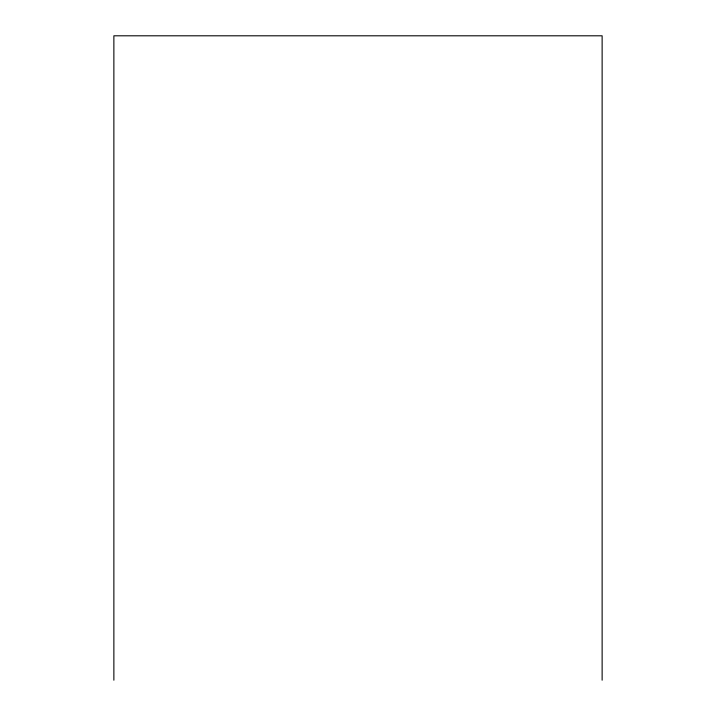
<?xml version="1.0" encoding="UTF-8"?>
<svg xmlns="http://www.w3.org/2000/svg" width="716" height="716" viewBox="0 0 716 716"><rect width="100%" height="100%" fill="white"/><g stroke="black" fill="none" stroke-linecap="round" stroke-linejoin="round"><path stroke-width="1.07" d="M602.129 680.2L602.129 35.8L113.871 35.8L113.871 680.2"/></g></svg>
